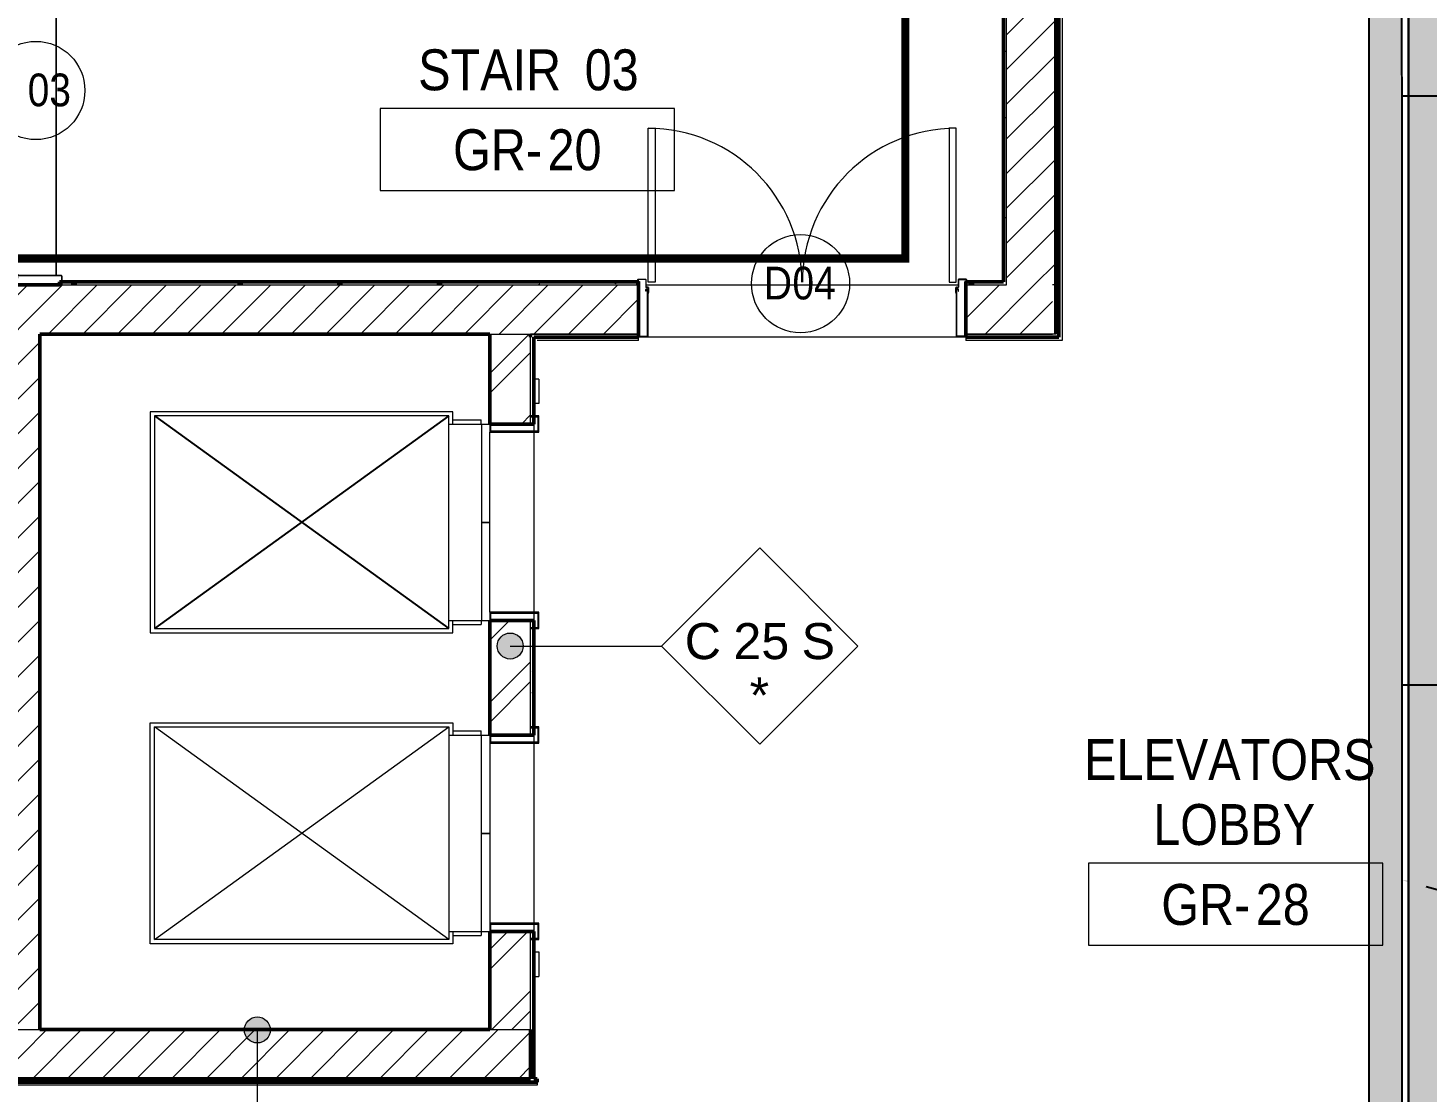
# Model space of a CAD drawing. Header units: millimetres. Extents: x -9358 to 257996, y -67499 to 9117.
# Drawn here: x 34077 to 42630, y -41919 to -35418 of the extents above; entities that cross this region are included whole.
import ezdxf
from ezdxf import colors
from ezdxf.entities.mleader import LeaderData, LeaderLine
from ezdxf.math import Vec2, Vec3

# ---------------------------------------------------------------- set-up
doc = ezdxf.new("R2010")
doc.units = ezdxf.units.MM
doc.header["$LTSCALE"] = 1000
doc.linetypes.add('Overhead', pattern=[3.96875, 2.38125, -1.5875])
for name, color, linetype, lineweight in [('123', 2, 'Continuous', 9), ('A-DOOR', 8, 'Continuous', 9), ('A-DOOR-1', 8, 'Continuous', 18), ('A-DOR', 8, 'Continuous', 9), ('A-FLR-PAT', 8, 'Continuous', 18), ('A-GEN-MOD', 8, 'Continuous', 9), ('A-GEN-MOD-1', 8, 'Overhead', 9), ('A-ROM-NAM', 8, 'Continuous', 9), ('A-TYP-DOR', 8, 'Continuous', 0), ('A-TYP-WAL', 8, 'Continuous', 0), ('A-WAL-CLD', 8, 'Continuous', 9), ('A-WAL-CMU', 8, 'Continuous', 50), ('A-WAL-LOW-30', 8, 'Continuous', 18), ('A-WAL-PAT-1', 8, 'Continuous', 9)]:
    doc.layers.add(name, color=color, linetype=linetype, lineweight=lineweight)
for name, color, linetype in [('CCTVNET', 6, 'Continuous'), ('DATANET', 4, 'Continuous'), ('F POINT AGN', 7, 'Continuous'), ('FIBERNETW', 5, 'Continuous'), ('LC-CABLE -10', 4, 'Continuous'), ('LC-CABLE -20', 6, 'Continuous'), ('Route - rack1', 7, 'Continuous')]:
    doc.layers.add(name, color=color, linetype=linetype)
doc.styles.add('Arial_5', font='arial.ttf', dxfattribs={"width": 0.85, "height": 200})
doc.styles.add('Arial_7', font='arial.ttf', dxfattribs={"width": 0.85, "height": 200})
doc.styles.add('Arial_8', font='arial.ttf', dxfattribs={"height": 220})
doc.styles.add('ELEC', font='romant.shx', dxfattribs={"width": 0.8, "oblique": 15, "height": 0.18})
pattern_1 = [(45, (0, 0), (-106.066, 106.066), [])]
pattern_2 = [(0, (0, 0), (812.8, 203.2), [33.528, -576.072, 33.528, -576.072, -3251.2]), (0, (0, 0), (812.8, 203.2), [-1219.2, 33.528, -1185.672, 33.528, -576.072, -1422.4]), (0, (0, 0), (812.8, 203.2), [-3048, 33.528, -372.872, 33.528, -982.472]), (120, (304.8, 101.6), (-582.37636, 602.30545), [33.528, -576.072, 33.528, -576.072, -3251.2]), (120, (304.8, 101.6), (-582.37636, 602.30545), [-1219.2, 33.528, -1185.672, 33.528, -576.072, -1422.4]), (120, (304.8, 101.6), (-582.37636, 602.30545), [-3048, 33.528, -372.872, 33.528, -982.472]), (240, (406.4, 508), (-230.42364, -805.50545), [33.528, -576.072, 33.528, -576.072, -3251.2]), (240, (406.4, 508), (-230.42364, -805.50545), [-1219.2, 33.528, -1185.672, 33.528, -576.072, -1422.4]), (240, (406.4, 508), (-230.42364, -805.50545), [-3048, 33.528, -372.872, 33.528, -982.472])]

# ---------------------------------------------------------------- blocks, each defined once
blk = doc.blocks.new('M_Wall Tag - WALL TAG-12mm-1267109-01-Ground Floor Plan')
at = {"layer": 'A-TYP-WAL'}
for p, q in [((-6, 0), (0, 6)), ((0, 6), (6, 0)), ((-6, 0), (0, -6)), ((6, 0), (0, -6))]:
    blk.add_line(p, q, dxfattribs=at)
blk = doc.blocks.new('Door Tag - Door Tag-41184-01-Ground Floor Plan')
at = {"layer": 'A-TYP-DOR'}
blk.add_circle((0, 0), 3, dxfattribs=at)
blk = doc.blocks.new('GM_Lift Assembly_2D_Dar1 - _1300WX1800D_-V37-01-Ground Floor Furniture Plan')
at = {"layer": 'A-GEN-MOD'}
for p, q in [((-1125, 175), (-975, 175)), ((-1125, 175), (-1125, 145)), ((-975, 175), (-975, 145)), ((-800, 175), (-900, 175)), ((-900, 175), (-900, 125)), ((-800, -125), (-800, 175)), ((400, 175), (300, 175)), ((300, 175), (300, -125)), ((400, 125), (400, 175)), ((-900, 125), (-894, 125)), ((-894, 125), (-894, 169)), ((-894, 169), (-806, 169)), ((-806, 169), (-806, -119)), ((306, -119), (306, 169)), ((306, 169), (394, 169)), ((394, 169), (394, 125)), ((394, 125), (400, 125)), ((-806, -119), (-850, -119)), ((-850, -119), (-850, -125)), ((-850, -175), (-850, -125)), ((-850, -125), (-800, -125)), ((-251, -125), (-800, -125)), ((-251, -175), (-251, -125)), ((-249, -175), (-249, -125)), ((300, -125), (-249, -125)), ((300, -125), (350, -125)), ((350, -119), (306, -119)), ((350, -125), (350, -119)), ((350, -175), (350, -125)), ((-850, -178), (-875, -178)), ((-875, -350), (-875, -178)), ((-850, -175), (-251, -175)), ((-850, -375), (-850, -178)), ((-249, -175), (350, -175)), ((350, -178), (375, -178)), ((350, -375), (350, -178)), ((375, -350), (375, -178)), ((-850, -350), (-925, -350)), ((-925, -350), (-925, -2200)), ((400, -375), (-900, -375)), ((-900, -375), (-900, -2175)), ((425, -350), (350, -350)), ((400, -2175), (400, -375)), ((425, -2200), (425, -350)), ((-925, -2200), (425, -2200)), ((-900, -2175), (400, -2175))]:
    blk.add_line(p, q, dxfattribs=at)
at = {"layer": 'A-GEN-MOD-1'}
for p, q in [((-900, -2175), (400, -375)), ((-900, -375), (400, -2175))]:
    blk.add_line(p, q, dxfattribs=at)
blk = doc.blocks.new('GM_Lift Assembly_2D_Dar1 - _1300WX1800D_-V38-01-Ground Floor Furniture Plan')
at = {"layer": 'A-GEN-MOD'}
for p, q in [((-925, 350), (-925, 2200)), ((-925, 2200), (425, 2200)), ((-900, 375), (-900, 2175)), ((-900, 2175), (400, 2175)), ((400, 2175), (400, 375)), ((425, 2200), (425, 350)), ((-850, 350), (-925, 350)), ((400, 375), (-900, 375)), ((-875, 350), (-875, 178)), ((-850, 375), (-850, 178)), ((350, 375), (350, 178)), ((425, 350), (350, 350)), ((375, 350), (375, 178)), ((-850, 178), (-875, 178)), ((-850, 175), (-850, 125)), ((-850, 175), (-251, 175)), ((-251, 175), (-251, 125)), ((-249, 175), (-249, 125)), ((-249, 175), (350, 175)), ((350, 178), (375, 178)), ((350, 175), (350, 125)), ((-800, 125), (-850, 125)), ((-850, 125), (-850, 119)), ((-850, 119), (-806, 119)), ((-806, 119), (-806, -169)), ((-251, 125), (-800, 125)), ((-800, -175), (-800, 125)), ((300, 125), (-249, 125)), ((350, 125), (300, 125)), ((300, 125), (300, -175)), ((306, -169), (306, 119)), ((306, 119), (350, 119)), ((350, 119), (350, 125)), ((-1125, -145), (-1125, -175)), ((-975, -145), (-975, -175)), ((-894, -125), (-900, -125)), ((-900, -125), (-900, -175)), ((-894, -169), (-894, -125)), ((-806, -169), (-894, -169)), ((394, -169), (306, -169)), ((400, -125), (394, -125)), ((394, -125), (394, -169)), ((400, -175), (400, -125)), ((-975, -175), (-1125, -175)), ((-900, -175), (-800, -175)), ((300, -175), (400, -175))]:
    blk.add_line(p, q, dxfattribs=at)
at = {"layer": 'A-GEN-MOD-1'}
for p, q in [((-900, 2175), (400, 375)), ((-900, 375), (400, 2175))]:
    blk.add_line(p, q, dxfattribs=at)
blk = doc.blocks.new('NBS_AssaAbloyLtd_DrsetSym_AASDMetalFireExitDoor_Double-VisionPanelType1A - 2000 X 2200 FIRE RATED DOOR-2087194-01-Ground Floor Furniture Plan')
at = {"layer": 'A-DOOR'}
for centre, start, end in [((-942, -157), 270, 360), ((942, -157), 180, 270)]:
    blk.add_arc(centre, 940.5, start, end, dxfattribs=at)
at = {"layer": 'A-DOOR-1'}
for p, q in [((-1005, 172.5), (-1005, 162.5)), ((-1003.5, 162.5), (-1003.5, 172.5)), ((-945.7, 175), (-1002.5, 175)), ((-1002.5, 173.5), (-945.7, 173.5)), ((-1000, 175), (-945.7, 175)), ((-944.7, 172.5), (-944.7, -112.5)), ((-943.2, -88.1), (-943.2, 172.5)), ((-943.2, 172.5), (-943.2, -88.1)), ((943.2, -88.1), (943.2, 172.5)), ((943.2, -88.4), (943.2, 172.5)), ((944.7, 172.5), (944.7, -112.5)), ((945.7, 175), (1002.5, 175)), ((945.7, 175), (1000, 175)), ((1002.5, 173.5), (945.7, 173.5)), ((1003.5, 162.5), (1003.5, 172.5)), ((1005, 172.5), (1005, 162.5)), ((-995, 161.5), (-1002.5, 161.5)), ((-1002.5, 160), (-995, 160)), ((-995, 160), (-1000, 160)), ((-995, 161.5), (-995, 160)), ((-995, -160), (-995, 160)), ((995, 161.5), (995, 160)), ((995, 161.5), (1002.5, 161.5)), ((1002.5, 160), (995, 160)), ((995, 160), (995, -160)), ((1000, 160), (995, 160)), ((-1005, -172.5), (-1005, -162.5)), ((-1005, -172.5), (-1005, -162.5)), ((-1003.5, -172.5), (-1003.5, -162.5)), ((-995, -160), (-1002.5, -160)), ((-1002.5, -161.5), (-995, -161.5)), ((-1000, -160), (-995, -160)), ((-995, -161.5), (-995, -160)), ((-956.5, -172.5), (-956.5, -127)), ((-953.7, -103), (-955.2, -103)), ((-955.2, -103), (-955.2, -112.5)), ((-955, -172.5), (-955, -127)), ((-955, -127), (-955, -172.5)), ((-942.5, -124.5), (-954, -124.5)), ((-942.5, -126), (-954, -126)), ((-942.5, -126), (-954, -126)), ((-953.7, -112.5), (-953.7, -103)), ((-945.7, -113.5), (-952.7, -113.5)), ((-952.7, -115), (-945.7, -115)), ((-941.7, -88.1), (-943.2, -88.4)), ((-943.2, -112.5), (-943.2, -88.1)), ((-943.2, -88.1), (-941.7, -88.1)), ((-943.2, -88.4), (-941.5, -98.1)), ((-899, -157), (-942, -157)), ((-942, -157), (-942, -1097.5)), ((-940, -98), (-941.7, -88.1)), ((-941.7, -88.1), (-940, -98)), ((-941.5, -98.1), (-941.5, -123.5)), ((-940, -123.5), (-940, -98)), ((-940, -98), (-940, -123.5)), ((-899, -1097.5), (-899, -157)), ((899, -157), (942, -157)), ((899, -1097.5), (899, -157)), ((940, -98), (941.7, -88.1)), ((940, -98), (941.7, -88.1)), ((940, -123.5), (940, -98)), ((940, -123.5), (940, -98)), ((943.2, -88.4), (941.5, -98.1)), ((941.5, -98.1), (941.5, -123.5)), ((941.7, -88.1), (943.2, -88.4)), ((941.7, -88.1), (943.2, -88.4)), ((942, -157), (942, -1097.5)), ((942.5, -124.5), (954, -124.5)), ((942.5, -126), (954, -126)), ((954, -126), (942.5, -126)), ((943.2, -112.5), (943.2, -88.1)), ((945.7, -113.5), (952.7, -113.5)), ((952.7, -115), (945.7, -115)), ((953.7, -103), (955.2, -103)), ((953.7, -112.5), (953.7, -103)), ((955, -172.5), (955, -127)), ((955, -172.5), (955, -127)), ((955.2, -103), (955.2, -112.5)), ((956.5, -172.5), (956.5, -127)), ((995, -161.5), (995, -160)), ((995, -160), (1002.5, -160)), ((995, -160), (1000, -160)), ((1002.5, -161.5), (995, -161.5)), ((1003.5, -172.5), (1003.5, -162.5)), ((1005, -172.5), (1005, -162.5)), ((1005, -162.5), (1005, -172.5)), ((-957.5, -173.5), (-1002.5, -173.5)), ((-1002.5, -175), (-957.5, -175)), ((-957.5, -175), (-1002.5, -175)), ((957.5, -173.5), (1002.5, -173.5)), ((1002.5, -175), (957.5, -175)), ((1002.5, -175), (957.5, -175)), ((-942, -1097.5), (-899, -1097.5)), ((942, -1097.5), (899, -1097.5))]:
    blk.add_line(p, q, dxfattribs=at)
for centre, radius, start, end in [((-1002.5, 172.5), 2.5, 90, 180), ((-1002.5, 172.5), 1.03, 90, 180), ((-945.7, 172.5), 2.5, 0, 90), ((-945.7, 172.5), 2.5, 360, 90), ((-945.7, 172.5), 0.985, 0, 90), ((945.7, 172.5), 2.5, 90, 180), ((945.7, 172.5), 2.5, 90, 180), ((945.7, 172.5), 0.985, 90, 180), ((1002.5, 172.5), 2.5, 0, 90), ((1002.5, 172.5), 1.03, 0, 90), ((-1002.5, 162.5), 2.5, 180, 270), ((-1002.5, 162.5), 1.01, 180, 270), ((1002.5, 162.5), 1.01, 270, 0), ((1002.5, 162.5), 2.5, 270, 0), ((-1002.5, -162.5), 2.5, 90, 180), ((-1002.5, -162.5), 2.5, 90, 180), ((-1002.5, -162.5), 1, 90, 180), ((-954, -127), 2.5, 90, 180), ((-952.7, -112.5), 2.5, 180, 270), ((-954, -127), 0.997, 90, 180), ((-954, -127), 0.997, 90, 180), ((-952.7, -112.5), 1.01, 180, 270), ((-945.7, -112.5), 0.984, 270, 0), ((-945.7, -112.5), 2.5, 270, 360), ((-942.5, -123.5), 1, 270, 0), ((-942.5, -123.5), 2.5, 270, 360), ((-942.5, -123.5), 2.5, 270, 0), ((942.5, -123.5), 2.5, 180, 270), ((942.5, -123.5), 2.5, 180, 270), ((942.5, -123.5), 1, 180, 270), ((945.7, -112.5), 2.5, 180, 270), ((945.7, -112.5), 0.984, 180, 270), ((952.7, -112.5), 1.01, 270, 360), ((952.7, -112.5), 2.5, 270, 360), ((954, -127), 2.5, 0, 90), ((954, -127), 0.997, 0, 90), ((954, -127), 0.979, 360, 90), ((1002.5, -162.5), 2.5, 0, 90), ((1002.5, -162.5), 2.5, 0, 90), ((1002.5, -162.5), 1, 0, 90), ((-1002.5, -172.5), 2.5, 180, 270), ((-1002.5, -172.5), 2.5, 180, 270), ((-1002.5, -172.5), 1, 180, 270), ((-957.5, -172.5), 1, 270, 0), ((-957.5, -172.5), 2.5, 270, 0), ((-957.5, -172.5), 2.5, 270, 0), ((957.5, -172.5), 2.5, 180, 270), ((957.5, -172.5), 2.5, 180, 270), ((957.5, -172.5), 1, 180, 270), ((1002.5, -172.5), 1, 270, 0), ((1002.5, -172.5), 2.5, 270, 360), ((1002.5, -172.5), 2.5, 270, 360)]:
    blk.add_arc(centre, radius, start, end, dxfattribs=at)
blk = doc.blocks.new('NBS_AssaAbloyLtd_DrsetSym_AASDMetalFireExitDoor_Double - DOUBLE Metalic DOOR Fire rated_2000x2200mm-2856221-01-Ground Floor Furniture Plan')
at = {"layer": 'A-DOOR'}
for centre, start, end in [((-942, 152), 0, 90), ((942, 152), 90, 180)]:
    blk.add_arc(centre, 940.5, start, end, dxfattribs=at)
at = {"layer": 'A-DOOR-1'}
for p, q in [((-942, 152), (-942, 1092.5)), ((-942, 1092.5), (-899, 1092.5)), ((-899, 1092.5), (-899, 152)), ((942, 1092.5), (899, 1092.5)), ((899, 1092.5), (899, 152)), ((942, 152), (942, 1092.5)), ((-1005, 167.5), (-1005, 157.5)), ((-1003.5, 167.5), (-1003.5, 157.5)), ((-1002.5, 170), (-957.5, 170)), ((-957.5, 168.5), (-1002.5, 168.5)), ((-1002.5, 156.5), (-995, 156.5)), ((-995, 155), (-1002.5, 155)), ((-995, 156.5), (-995, 155)), ((-995, 155), (-995, -155)), ((-957.5, 170), (-980, 170)), ((-956.5, 167.5), (-956.5, 122)), ((-955.2, 98), (-955.2, 107.5)), ((-953.7, 98), (-955.2, 98)), ((-955, 167.5), (-955, 122)), ((-955, 122), (-955, 167.5)), ((-942.5, 121), (-954, 121)), ((-942.5, 121), (-954, 121)), ((-942.5, 119.5), (-954, 119.5)), ((-953.7, 107.5), (-953.7, 98)), ((-952.7, 110), (-945.7, 110)), ((-945.7, 108.5), (-952.7, 108.5)), ((-944.7, -167.5), (-944.7, 107.5)), ((-943.2, 107.5), (-943.2, 83.1)), ((-943.2, 83.4), (-941.5, 93.1)), ((-899, 152), (-942, 152)), ((-940, 93), (-941.7, 83.1)), ((-941.7, 83.1), (-940, 93)), ((-941.5, 93.1), (-941.5, 118.5)), ((-940, 118.5), (-940, 93)), ((-940, 93), (-940, 118.5)), ((899, 152), (942, 152)), ((940, 118.5), (940, 93)), ((940, 118.5), (940, 93)), ((940, 93), (941.7, 83.1)), ((940, 93), (941.7, 83.1)), ((941.5, 93.1), (941.5, 118.5)), ((943.2, 83.4), (941.5, 93.1)), ((942.5, 121), (954, 121)), ((954, 121), (942.5, 121)), ((942.5, 119.5), (954, 119.5)), ((943.2, 107.5), (943.2, 83.1)), ((944.7, -167.5), (944.7, 107.5)), ((952.7, 110), (945.7, 110)), ((945.7, 108.5), (952.7, 108.5)), ((953.7, 107.5), (953.7, 98)), ((953.7, 98), (955.2, 98)), ((955, 167.5), (955, 122)), ((955, 167.5), (955, 122)), ((955.2, 98), (955.2, 107.5)), ((956.5, 167.5), (956.5, 122)), ((1002.5, 170), (957.5, 170)), ((1002.5, 170), (957.5, 170)), ((957.5, 168.5), (1002.5, 168.5)), ((995, 156.5), (995, 155)), ((1002.5, 156.5), (995, 156.5)), ((995, 155), (1002.5, 155)), ((995, -155), (995, 155)), ((995, 155), (1000, 155)), ((1003.5, 167.5), (1003.5, 157.5)), ((1005, 167.5), (1005, 157.5)), ((1005, 157.5), (1005, 167.5)), ((-941.7, 83.1), (-943.2, 83.4)), ((-943.2, 83.1), (-943.2, -167.5)), ((-943.2, -167.5), (-943.2, 83.1)), ((-943.2, 83.1), (-941.7, 83.1)), ((941.7, 83.1), (943.2, 83.4)), ((941.7, 83.1), (943.2, 83.4)), ((943.2, 83.4), (943.2, -167.5)), ((943.2, 83.1), (943.2, -167.5)), ((-1005, -167.5), (-1005, -157.5)), ((-1003.5, -157.5), (-1003.5, -167.5)), ((-1002.5, -155), (-995, -155)), ((-995, -156.5), (-1002.5, -156.5)), ((-1002.5, -168.5), (-945.7, -168.5)), ((-945.7, -170), (-1002.5, -170)), ((-995, -156.5), (-995, -155)), ((-980.1, -170), (-945.7, -170)), ((1002.5, -168.5), (945.7, -168.5)), ((945.7, -170), (1002.5, -170)), ((945.7, -170), (1002.5, -170)), ((995, -156.5), (995, -155)), ((1002.5, -155), (995, -155)), ((1000, -155), (995, -155)), ((995, -156.5), (1002.5, -156.5)), ((1003.5, -157.5), (1003.5, -167.5)), ((1005, -167.5), (1005, -157.5)), ((1005, -167.5), (1005, -157.5))]:
    blk.add_line(p, q, dxfattribs=at)
for centre, radius, start, end in [((-1002.5, 167.5), 2.5, 90, 180), ((-1002.5, 157.5), 2.5, 180, 270), ((-1002.5, 167.5), 1, 90, 180), ((-1002.5, 157.5), 1, 180, 270), ((-957.5, 167.5), 2.5, 0, 90), ((-957.5, 167.5), 2.5, 0, 90), ((-957.5, 167.5), 1, 0, 90), ((-954, 122), 2.5, 180, 270), ((-952.7, 107.5), 2.5, 90, 180), ((-954, 122), 0.997, 180, 270), ((-954, 122), 0.997, 180, 270), ((-952.7, 107.5), 1.01, 90, 180), ((-945.7, 107.5), 2.5, 0, 90), ((-945.7, 107.5), 0.984, 0, 90), ((-942.5, 118.5), 2.5, 0, 90), ((-942.5, 118.5), 2.5, 360, 90), ((-942.5, 118.5), 1, 0, 90), ((942.5, 118.5), 2.5, 90, 180), ((942.5, 118.5), 2.5, 90, 180), ((942.5, 118.5), 1, 90, 180), ((945.7, 107.5), 2.5, 90, 180), ((945.7, 107.5), 0.984, 90, 180), ((952.7, 107.5), 2.5, 0, 90), ((952.7, 107.5), 1.01, 0, 90), ((954, 122), 2.5, 270, 0), ((954, 122), 0.997, 270, 0), ((954, 122), 0.979, 270, 0), ((957.5, 167.5), 2.5, 90, 180), ((957.5, 167.5), 2.5, 90, 180), ((957.5, 167.5), 1, 90, 180), ((1002.5, 167.5), 2.5, 0, 90), ((1002.5, 167.5), 2.5, 0, 90), ((1002.5, 167.5), 1, 0, 90), ((1002.5, 157.5), 1, 270, 0), ((1002.5, 157.5), 2.5, 270, 0), ((1002.5, 157.5), 2.5, 285, 0), ((-1002.5, -157.5), 2.5, 90, 180), ((-1002.5, -167.5), 2.5, 180, 270), ((-1002.5, -157.5), 1.01, 90, 180), ((-1002.5, -167.5), 1.03, 180, 270), ((-945.7, -167.5), 0.985, 270, 0), ((-945.7, -167.5), 2.5, 270, 0), ((-945.7, -167.5), 2.5, 270, 0), ((945.7, -167.5), 2.5, 180, 270), ((945.7, -167.5), 2.5, 180, 270), ((945.7, -167.5), 0.985, 180, 270), ((1002.5, -157.5), 2.5, 0, 90), ((1002.5, -157.5), 1.01, 0, 90), ((1002.5, -167.5), 1.03, 270, 0), ((1002.5, -167.5), 2.5, 270, 0), ((1002.5, -167.5), 2.5, 270, 360), ((1002.5, -157.5), 2.5, 0, 75)]:
    blk.add_arc(centre, radius, start, end, dxfattribs=at)
blk = doc.blocks.new('M_Room Tag_Small - M_Room Tag_Small-919701-01-Ground Floor Furniture Plan')
at = {"layer": 'A-ROM-NAM'}
for p, q in [((9, 2.5), (-9, 2.5)), ((-9, 2.5), (-9, -2.5)), ((9, -2.5), (9, 2.5)), ((-9, -2.5), (9, -2.5))]:
    blk.add_line(p, q, dxfattribs=at)
blk = doc.blocks.new('G')
at = {"layer": 'A-WAL-PAT-1'}
h = blk.add_hatch(dxfattribs=at)
h.set_pattern_fill('FP_2', color=256, style=0, pattern_type=2)
h.set_pattern_definition(pattern_2)
h.paths.add_polyline_path([(40060, -36820), (40060, -28980), (40360, -28980), (40360, -28960), (40040, -28960), (40040, -36820)], flags=0)
h = blk.add_hatch(dxfattribs=at)
h.set_pattern_fill('FP_4', color=256, style=0, pattern_type=2)
h.set_pattern_definition(pattern_1)
h.paths.add_polyline_path([(40060, -36840), (40360, -36840), (40360, -28980), (40060, -28980), (40060, -36820)], flags=0)
h.paths.add_polyline_path([(40360, -28960), (40360, -28940), (40060, -28940), (40060, -28960)], flags=0)
h = blk.add_hatch(dxfattribs=at)
h.set_pattern_fill('FP_2', color=256, style=0, pattern_type=2)
h.set_pattern_definition(pattern_2)
h.paths.add_polyline_path([(40380, -37140), (40380, -32860), (40360, -32860), (40360, -37140)], flags=0)
h = blk.add_hatch(dxfattribs=at)
h.set_pattern_fill('FP_4', color=256, style=0, pattern_type=2)
h.set_pattern_definition(pattern_1)
h.paths.add_polyline_path([(34150, -41390), (34150, -36840), (33850, -36840), (33850, -41390)], flags=0)
h = blk.add_hatch(dxfattribs=at)
h.set_pattern_fill('FP_4', color=256, style=0, pattern_type=2)
h.set_pattern_definition(pattern_1)
h.paths.add_polyline_path([(34150, -37140), (37810, -37140), (37810, -36840), (34150, -36840)], flags=0)
h.paths.add_polyline_path([(39810, -37140), (40340, -37140), (40340, -36840), (39810, -36840)], flags=0)
h = blk.add_hatch(dxfattribs=at)
h.set_pattern_fill('FP_2', color=256, style=0, pattern_type=2)
h.set_pattern_definition(pattern_2)
h.paths.add_polyline_path([(34542.7, -36840), (37810, -36840), (37810, -36820), (34270, -36820), (34270, -36840)], flags=0)
h.paths.add_polyline_path([(39810, -36840), (40060, -36840), (40060, -36820), (39810, -36820)], flags=0)
h = blk.add_hatch(dxfattribs=at)
h.set_pattern_fill('FP_1', color=256, style=0, pattern_type=2)
h.set_pattern_definition([(45, (0, 0), (-251.4472, 251.4472), []), (45, (0, 381), (-251.4472, 251.4472), [])])
h.paths.add_polyline_path([(37150, -41390), (37150, -40790), (36900, -40790), (36900, -41390)], flags=0)
h.paths.add_polyline_path([(37150, -39590), (37150, -38890), (36900, -38890), (36900, -39590)], flags=0)
h.paths.add_polyline_path([(37150, -37690), (37150, -37140), (36900, -37140), (36900, -37690)], flags=0)
h = blk.add_hatch(dxfattribs=at)
h.set_pattern_fill('FP_2', color=256, style=0, pattern_type=2)
h.set_pattern_definition(pattern_2)
h.paths.add_polyline_path([(40380, -37160), (40380, -37140), (39810, -37140), (39810, -37160), (39949.9, -37160)], flags=0)
h.paths.add_polyline_path([(37170, -37160), (37810, -37160), (37810, -37140), (37150, -37140), (37150, -37160)], flags=0)
h = blk.add_hatch(dxfattribs=at)
h.set_pattern_fill('FP_2', color=256, style=0, pattern_type=2)
h.set_pattern_definition(pattern_2)
h.paths.add_polyline_path([(37170, -41690), (37170, -40790), (37150, -40790), (37150, -41690)], flags=0)
h.paths.add_polyline_path([(37150, -39590), (37170, -39590), (37170, -38890), (37150, -38890)], flags=0)
h.paths.add_polyline_path([(37150, -37690), (37170, -37690), (37170, -37160), (37150, -37160), (37150, -37213.5)], flags=0)
h = blk.add_hatch(dxfattribs=at)
h.set_pattern_fill('FP_4', color=256, style=0, pattern_type=2)
h.set_pattern_definition(pattern_1)
h.paths.add_polyline_path([(34051.2, -41690), (37150, -41690), (37150, -41390), (33850, -41390), (33850, -41690)], flags=0)
h = blk.add_hatch(dxfattribs=at)
h.set_pattern_fill('FP_2', color=256, style=0, pattern_type=2)
h.set_pattern_definition(pattern_2)
h.paths.add_polyline_path([(37190, -41710), (37190, -41690), (33990, -41690), (33990, -41710), (35525.9, -41710)], flags=0)
at = {"layer": 'A-FLR-PAT'}
for p, q in [((34250, -36783.2), (34250, -34896.8)), ((34250, -34896.8), (34250, -36783.2)), ((34250, -36840), (34250, -36835)), ((34250, -36835), (34250, -36840)), ((37810, -36840), (37815, -36840)), ((37855, -36840), (39765, -36840)), ((39805, -36840), (39810, -36840)), ((39810, -37160), (37810, -37160)), ((37170, -37690), (37170, -37734)), ((37170, -37740), (37170, -38840)), ((37170, -38846), (37170, -38890)), ((37170, -39590), (37170, -39634)), ((37170, -39640), (37170, -40740)), ((37170, -40746), (37170, -40790))]:
    blk.add_line(p, q, dxfattribs=at)
at = {"layer": 'A-WAL-CLD'}
for p, q in [((40060, -36840), (40060, -28980)), ((34270, -36840), (37810, -36840)), ((39810, -36840), (40060, -36840)), ((36900, -37140), (37810, -37140)), ((37810, -37140), (37150, -37140)), ((37150, -37690), (37150, -37160)), ((39810, -37140), (40340, -37140)), ((40340, -37140), (39810, -37140)), ((37150, -39590), (37150, -38890)), ((37150, -41390), (37150, -40790)), ((33850, -41390), (34150, -41390)), ((36900, -41390), (37150, -41390))]:
    blk.add_line(p, q, dxfattribs=at)
at = {"layer": 'A-WAL-CMU'}
for p, q in [((40040, -28960), (40040, -36820)), ((40380, -37160), (40380, -32880)), ((40360, -32964.9), (40360, -37140)), ((34270, -36840), (33960, -36840)), ((37810, -36820), (34270, -36820)), ((34270, -36820), (34270, -36840)), ((37810, -37160), (37810, -36820)), ((40040, -36820), (39810, -36820)), ((39810, -36820), (39810, -37160)), ((34150, -41390), (34150, -37140)), ((34150, -37140), (36900, -37140)), ((36900, -37140), (36900, -37690)), ((37150, -37140), (37150, -37160)), ((37170, -37160), (37810, -37160)), ((37170, -37690), (37170, -37160)), ((39810, -37160), (40380, -37160)), ((40360, -37140), (40360, -37140)), ((36900, -37690), (37170, -37690)), ((37170, -38890), (36900, -38890)), ((36900, -38890), (36900, -39590)), ((37170, -39590), (37170, -38890)), ((36900, -39590), (37170, -39590)), ((37170, -40790), (36900, -40790)), ((36900, -40790), (36900, -41390)), ((37170, -41690), (37170, -40790)), ((36900, -41390), (34150, -41390)), ((37150, -41690), (37150, -41390)), ((33612.7, -41710), (37190, -41710)), ((33830, -41690), (37150, -41690)), ((37190, -41690), (37170, -41690)), ((37190, -41710), (37190, -41690))]:
    blk.add_line(p, q, dxfattribs=at)
at = {"layer": 'A-WAL-LOW-30'}
for p, q in [((40400, -32900), (40400, -37180)), ((40360, -36840), (40340, -36840)), ((37810, -37180), (37190, -37180)), ((37810, -37180), (37810, -37160)), ((39810, -37160), (39810, -37180)), ((40400, -37180), (39810, -37180)), ((40360, -37140), (40340, -37140)), ((37190, -41730), (33612.7, -41730)), ((37190, -41710), (37190, -41730))]:
    blk.add_line(p, q, dxfattribs=at)
at = {"layer": 'A-DOR'}
for name, p, rotation in [('NBS_AssaAbloyLtd_DrsetSym_AASDMetalFireExitDoor_Double - DOUBLE Metalic DOOR Fire rated_2000x2200mm-2856221-01-Ground Floor Furniture Plan', (34115, -35840), 89.99999999999976), ('NBS_AssaAbloyLtd_DrsetSym_AASDMetalFireExitDoor_Double-VisionPanelType1A - 2000 X 2200 FIRE RATED DOOR-2087194-01-Ground Floor Furniture Plan', (38810, -36980), 180)]:
    blk.add_blockref(name, p, dxfattribs=dict(at, rotation=rotation))
at = {"layer": 'A-GEN-MOD'}
for name, p, rotation in [('GM_Lift Assembly_2D_Dar1 - _1300WX1800D_-V37-01-Ground Floor Furniture Plan', (37025, -38540), 270.0000000000001), ('GM_Lift Assembly_2D_Dar1 - _1300WX1800D_-V38-01-Ground Floor Furniture Plan', (37025, -39940), 90.0000000000001)]:
    blk.add_blockref(name, p, dxfattribs=dict(at, rotation=rotation))
at = {"layer": 'A-ROM-NAM', "xscale": 99.99999999999991, "yscale": 99.99999999999991, "zscale": 99.99999999999991}
for p in [(37130.5, -36012.1), (41460.2, -40623.4)]:
    blk.add_blockref('M_Room Tag_Small - M_Room Tag_Small-919701-01-Ground Floor Furniture Plan', p, dxfattribs=at)
at = {"layer": 'A-ROM-NAM', "char_height": 250, "attachment_point": 1, "style": 'Arial_5'}
for s, insert, width in [('STAIR ', (36462.4, -35400.5), 1233.797), ('03', (37480.4, -35400.5), 418.481), ('GR-', (36675.7, -35888.9), 699.873), ('20', (37253.2, -35888.9), 418.481), ('ELEVATORS', (40533.4, -39614.8), 2279.999), ('LOBBY', (40956, -40011.7), 1262.658), ('GR-', (41005.4, -40500.2), 699.873), ('28', (41582.8, -40500.2), 418.481)]:
    blk.add_mtext(s, dxfattribs=dict(at, insert=insert, width=width))
blk = doc.blocks.new('datatray')
at = {"layer": '123'}
h = blk.add_hatch(color=4, dxfattribs=at)
h.dxf.hatch_style = 1
h.paths.add_polyline_path([(302434, -43813.9), (311773, -43813.9), (311773, -43513.9), (311473, -43513.9), (301671, -43513.9), (301671, -38365), (301471, -38365), (301100, -38365), (301100, -38565), (301471, -38565), (301471, -43513.9), (287538, -43513.9), (287538, -38565), (287909, -38565), (287909, -38365), (287538, -38365), (287338, -38365), (287338, -43513.9), (277443, -43513.9), (277443, -4790), (277143, -4790), (277143, -43813.9), (301834, -43813.9), (301852.6, -52052), (299770, -52052), (299770, -52652), (301854, -52652), (302454, -52652)])
h.paths.add_polyline_path([(311773, -4790), (311473, -4790), (311473, -43513.9), (311773, -43513.9)])
at = {"layer": 'LC-CABLE -10', "color": 4}
blk.add_lwpolyline([(311473, -43513.9), (311473, -4790), (311473, -43513.9)], dxfattribs=at)
blk = doc.blocks.new('cctvtray')
at = {"layer": '123'}
h = blk.add_hatch(color=6, dxfattribs=at)
h.dxf.hatch_style = 1
h.paths.add_polyline_path([(284943, -12220), (284743, -12220), (284743, -43145), (275445, -43145), (275445, -38101), (275245, -38101), (274888, -38101), (274888, -38301), (275245, -38301), (275245, -43145), (260742, -43145), (260742, -38301), (261099, -38301), (261099, -38101), (260742, -38101), (260542, -38101), (260542, -43145), (251189, -43145), (251189, -12220), (250989, -12220), (250989, -43345), (274640.3, -43345), (274640.3, -52552), (273168, -52552), (273168, -52752), (274840.3, -52752), (274840.3, -43345), (284947, -43345)])
at = {"layer": 'LC-CABLE -20'}
blk.add_lwpolyline([(284947, -43345), (284943, -12220), (284743, -12220), (284743, -43145)], dxfattribs=at)
blk = doc.blocks.new('RACK1 - ROUTE')
at = {"layer": 'F POINT AGN', "color": 1, "const_width": 50}
blk.add_lwpolyline([(40157, -17264), (40157, -19605), (41613, -19605), (41613, -21440), (39321, -21440), (39321, -24395), (35255, -24395), (35255, -20808), (41268, -20808), (41268, -28106), (34964, -28106), (34964, -25075), (39441, -25075), (39441, -28053), (39441, -36826), (29874, -36826), (29874, -36826)], dxfattribs=at)

msp = doc.modelspace()

# ---------------------------------------------------------------- block references
msp.add_blockref('G', (0, -148.1))

# ---------------------------------------------------------------- next in the draw order: hatches: boundary and pattern name
at = {"layer": 'A-TYP-WAL'}
h = msp.add_hatch(color=256, dxfattribs=at)
edge = h.paths.add_edge_path(flags=0)
edge.add_arc((37025, -39194.2), 79.4, 0, 360)
h = msp.add_hatch(color=256, dxfattribs=at)
edge = h.paths.add_edge_path(flags=0)
edge.add_arc((35479.2, -41540), 79.4, 0, 360)

# ---------------------------------------------------------------- next in the draw order: linework, layer by layer
for p, q in [((37025, -39194.2), (37950.6, -39194.2)), ((35479.2, -41540), (35479.2, -42391.5))]:
    msp.add_line(p, q, dxfattribs=at)
for centre in [(37025, -39194.2), (35479.2, -41540)]:
    msp.add_circle(centre, 79.4, dxfattribs=at)
at = {"layer": 'CCTVNET', "color": 3}
for p, q in [((42808, -35833.9), (42477, -35833.9)), ((42819, -39433), (42477, -39433))]:
    msp.add_line(p, q, dxfattribs=at)
at = {"layer": 'LC-CABLE -20', "color": 252, "true_color": 0x939598}
for p, q in [((34850, -37788.1), (36650, -39088.1)), ((36650, -37788.1), (34850, -39088.1))]:
    msp.add_line(p, q, dxfattribs=at)

# ---------------------------------------------------------------- next in the draw order: block references
at = {"layer": 'A-TYP-DOR', "xscale": 99.99999999999991, "yscale": 99.99999999999991, "zscale": 99.99999999999991}
for p in [(34125, -35800), (38800, -36980)]:
    msp.add_blockref('Door Tag - Door Tag-41184-01-Ground Floor Plan', p, dxfattribs=at)
at = {"layer": 'A-TYP-WAL', "xscale": 99.99999999999991, "yscale": 99.99999999999991, "zscale": 99.99999999999991}
msp.add_blockref('M_Wall Tag - WALL TAG-12mm-1267109-01-Ground Floor Plan', (38550.6, -39194.2), dxfattribs=at)
at = {"layer": 'CCTVNET'}
msp.add_blockref('cctvtray', (-242468.4, -148.1), dxfattribs=at)
at = {"layer": 'DATANET'}
msp.add_blockref('datatray', (-268957, -148.1), dxfattribs=at)
at = {"layer": 'Route - rack1', "color": 1}
msp.add_blockref('RACK1 - ROUTE', (0, 0), dxfattribs=at)

# ---------------------------------------------------------------- next in the draw order: texts
at = {"layer": 'A-TYP-DOR', "char_height": 200, "attachment_point": 1, "style": 'Arial_7'}
for s, insert, width in [('03', (34075.6, -35696.4), 327.088), ('D', (38576.3, -36876.4), 211.245), ('04', (38750.6, -36876.4), 327.088)]:
    msp.add_mtext(s, dxfattribs=dict(at, insert=insert, width=width))
at = {"layer": 'A-TYP-WAL', "char_height": 220, "attachment_point": 1, "style": 'Arial_8'}
for s, insert, width in [('C ', (38091.7, -39054.2), 360.759), ('25 ', (38389.4, -39054.2), 505.063), ('S', (38806.1, -39054.2), 240.506), ('*', (38488.6, -39384.9), 144.304)]:
    msp.add_mtext(s, dxfattribs=dict(at, insert=insert, width=width))

# ---------------------------------------------------------------- next in the draw order: leaders
at = {"layer": 'CCTVNET', "color": 3}
ml = msp.add_multileader_mtext('Standard', dxfattribs=at)
ml.set_content('{\\C6;CABLE TRUNK (200X100X150mm) FOR CCTV & ACCESS CONTROL}', color=2, style='ELEC')
ml.set_leader_properties(color=6)
ml.build(insert=Vec2(0, 0))
ml.multileader.update_dxf_attribs({"text_left_attachment_type": 6, "text_right_attachment_type": 6, "dogleg_length": 1703.1, "arrow_head_size": 151.4})
ctx = ml.context
ctx.base_point, ctx.char_height, ctx.arrow_head_size, ctx.landing_gap_size, ctx.plane_origin = Vec3(44186.6, -41047.1), 227.107, 151.4, 22.7, Vec3(31182.7, -78389)
ctx.left_attachment, ctx.right_attachment = 6, 6
notes = []
notes.append((ctx, [(0, (1, 1, 0), (44009, -41047.1), (1, 0), 177.6, [(0, [(42478.3, -40622.6)], 0, [])])]))
ctx.mtext.insert, ctx.mtext.width, ctx.mtext.flow_direction = Vec3(44209.3, -40744.3), 213786.42, 5
at = {"layer": 'DATANET', "color": 3}
ml = msp.add_multileader_mtext('Standard', dxfattribs=at)
ml.set_content('{\\C4;CABLE TRUNK (300X100X150mm) FOR DATA & AV}', color=2, style='ELEC')
ml.set_leader_properties(color=4)
ml.build(insert=Vec2(0, 0))
ml.multileader.update_dxf_attribs({"text_left_attachment_type": 6, "text_right_attachment_type": 6, "dogleg_length": 1703.1, "arrow_head_size": 151.4})
ctx = ml.context
ctx.base_point, ctx.char_height, ctx.arrow_head_size, ctx.landing_gap_size, ctx.plane_origin = Vec3(9708.1, -36774.1), 227.107, 151.4, 22.7, Vec3(-2939.1, -73042.5)
ctx.left_attachment, ctx.right_attachment = 6, 6
notes.append((ctx, [(0, (1, 1, 0), (9530.6, -36774.1), (1, 0), 177.6, [(0, [(8512.9, -37285.1)], 0, [])])]))
ctx.mtext.insert, ctx.mtext.width, ctx.mtext.flow_direction = Vec3(9730.9, -36471.3), 213786.42, 5
at = {"layer": 'FIBERNETW', "color": 5}
ml = msp.add_multileader_mtext('Standard', dxfattribs=at)
ml.set_content('{\\C5;CABLE TRUNK (200X100X150mm) FOR FIBER OPTIC}', color=2, style='ELEC')
ml.set_leader_properties(color=5)
ml.build(insert=Vec2(0, 0))
ml.multileader.update_dxf_attribs({"text_left_attachment_type": 6, "text_right_attachment_type": 6, "dogleg_length": 1703.1, "arrow_head_size": 151.4})
ctx = ml.context
ctx.base_point, ctx.char_height, ctx.arrow_head_size, ctx.landing_gap_size, ctx.plane_origin = Vec3(22608.5, -41530.1), 227.107, 151.4, 22.7, Vec3(8817.5, -77243.8)
ctx.left_attachment, ctx.right_attachment = 6, 6
notes.append((ctx, [(0, (1, 1, 0), (22430.9, -41530.1), (1, 0), 177.6, [(0, [(21962, -42861.9)], 0, [])])]))
ctx.mtext.insert, ctx.mtext.width, ctx.mtext.flow_direction = Vec3(22631.2, -41227.3), 213786.42, 5
for ctx, leaders in notes:
    for number, flags, end, landing, length, lines in leaders:
        leader = LeaderData()
        leader.index, (leader.has_last_leader_line, leader.has_dogleg_vector, leader.attachment_direction) = number, flags
        leader.last_leader_point, leader.dogleg_vector, leader.dogleg_length = Vec3(end), Vec3(landing), length
        for number, points, colour, breaks in lines:
            line = LeaderLine()
            line.index, line.vertices, line.color, line.breaks = number, Vec3.list(points), colors.encode_raw_color(colour), breaks
            leader.lines.append(line)
        ctx.leaders.append(leader)

doc.saveas('drawing.dxf')
